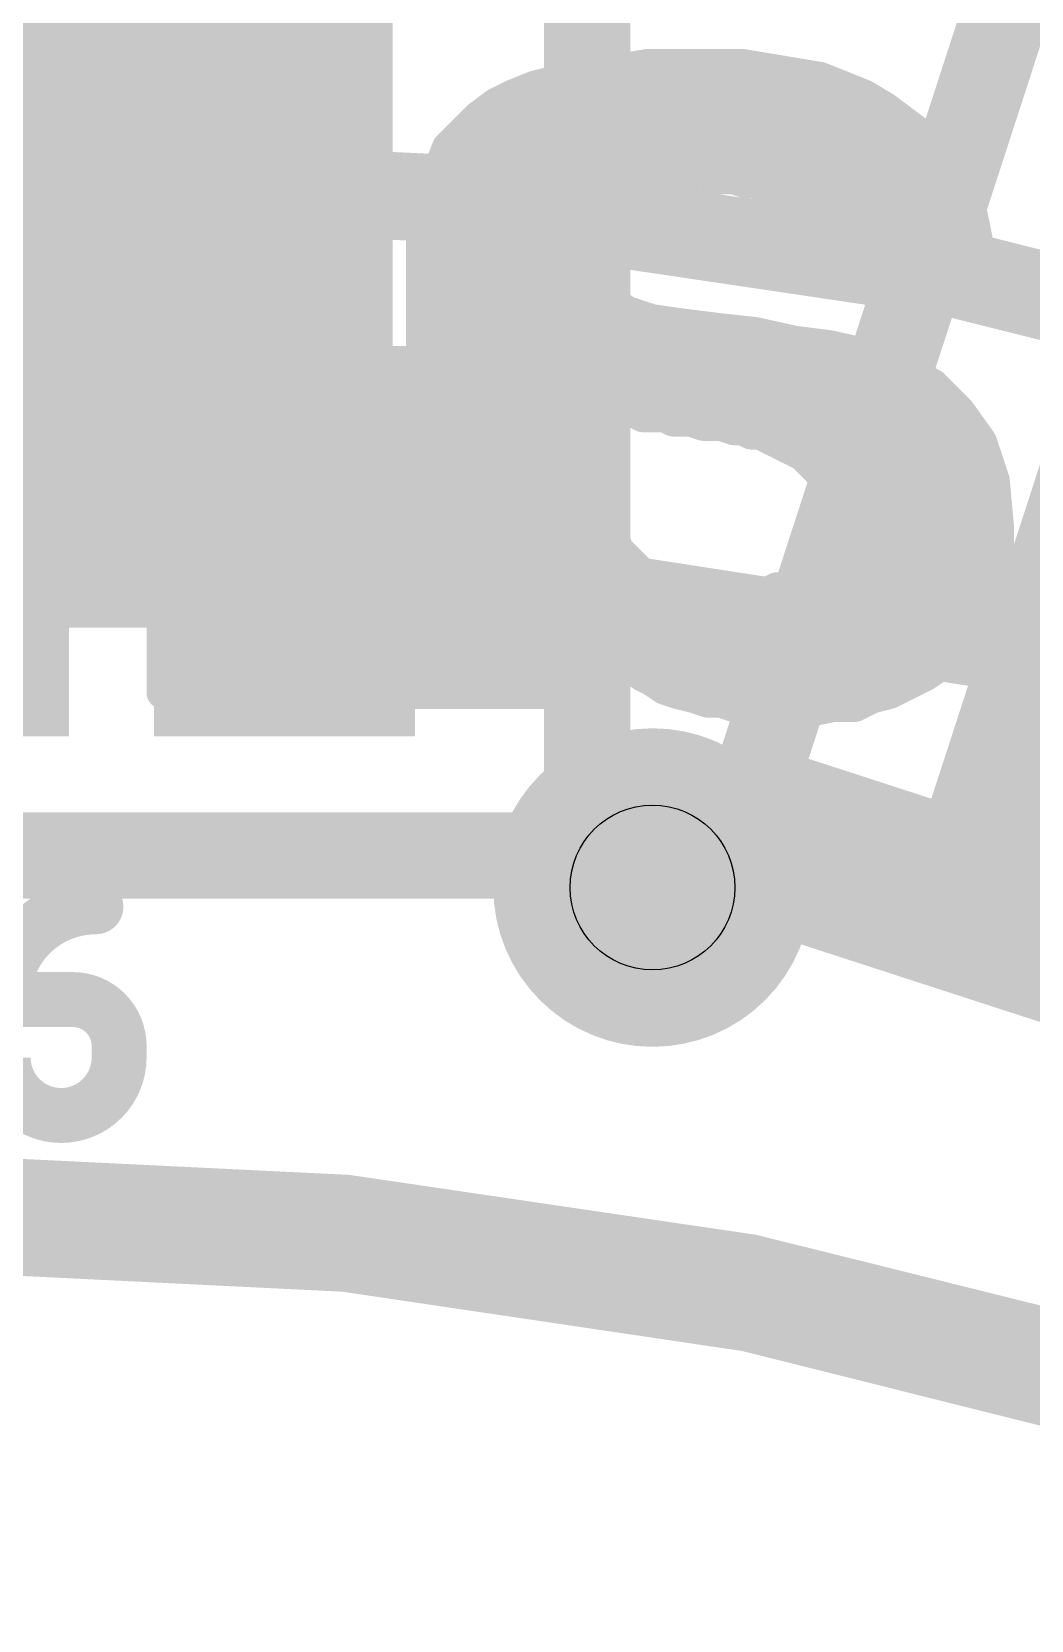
# Model space of a CAD drawing. Extents: x -30 to 92, y -59 to 43.
# Drawn here: x 14.82 to 17.132, y 30.31 to 33.983 of the extents above; entities that cross this region are included whole.
import ezdxf

# ---------------------------------------------------------------- set-up
doc = ezdxf.new("R2010")
doc.units = 0
for name, color, linetype in [('1', 12, 'CONTINUOUS'), ('16', 132, 'CONTINUOUS'), ('18', 110, 'CONTINUOUS'), ('20', 53, 'CONTINUOUS'), ('21', 41, 'CONTINUOUS'), ('22', 40, 'CONTINUOUS'), ('25', 253, 'CONTINUOUS'), ('29', 253, 'CONTINUOUS'), ('31', 253, 'CONTINUOUS'), ('39', 12, 'CONTINUOUS'), ('44', 253, 'CONTINUOUS'), ('51', 53, 'CONTINUOUS')]:
    doc.layers.add(name, color=color, linetype=linetype)

# ---------------------------------------------------------------- blocks, each defined once
blk = doc.blocks.new('RECT')
blk.add_solid([(-0.5, -0.5), (0.5, -0.5), (-0.5, 0.5), (0.5, 0.5)])
blk = doc.blocks.new('ROUNDV')
at = {"const_width": 0.5}
blk.add_lwpolyline([(0, -0.25, 1), (0, 0.25, 1), (0, -0.25)], format="xyb", dxfattribs=at)

msp = doc.modelspace()

# ---------------------------------------------------------------- linework, layer by layer
at = {"layer": '1'}
for points, const_width in [([(28.956, 21.59, 0.4142), (14.605, 35.941)], 0.2032), ([(14.605, 33.655, 2.4142), (26.67, 21.59)], 0.2032), ([(26.67, 21.59, 0.4142), (14.605, 33.655)], 0.2032), ([(15.4118, 32.8489, 1), (15.3982, 32.7611)], 0.0889)]:
    msp.add_lwpolyline(points, format="xyb", dxfattribs=dict(at, const_width=const_width))
at = {"layer": '1', "const_width": 0.1778}
msp.add_lwpolyline([(17.3153, 32.5096), (15.405, 32.805)], dxfattribs=at)
at = {"layer": '16', "const_width": 0.2032}
msp.add_lwpolyline([(28.9878, 21.6218, 0.4142), (14.6685, 35.941)], format="xyb", dxfattribs=at)
at = {"layer": '20', "const_width": 0.2032}
msp.add_lwpolyline([(23.495, 25.4, 0.6619), (5.715, 25.4)], format="xyb", dxfattribs=at)
at = {"layer": '21'}
for points, const_width in [([(14.605, 7.239, 1), (14.605, 35.941, 1), (14.605, 7.239)], 0.2032), ([(16.5497, 32.2568, 1), (16.4546, 32.2877)], 0.1), ([(16.4546, 32.2877, 1), (16.5497, 32.2568)], 0.1), ([(16.512, 32.3025, 1), (16.4923, 32.2421)], 0.0635), ([(16.5323, 32.2625, 1), (16.472, 32.2821)], 0.0635), ([(16.105, 32.028, 1), (16.105, 32.128)], 0.1), ([(16.5762, 32.1765, 1), (16.5565, 32.1161)], 0.0635), ([(16.4502, 32.1123, 1), (16.4305, 32.0519)], 0.0635), ([(16.055, 32.078, 1), (16.155, 32.078)], 0.1), ([(16.4403, 32.0821, 1), (16.4094, 31.987)], 0.1), ([(16.4101, 32.0919, 1), (16.4705, 32.0722)], 0.0635), ([(16.3773, 32.05, 1), (16.4724, 32.0191)], 0.1), ([(14.605, 11.9631, 1), (14.605, 31.2169, 1), (14.605, 11.9631)], 0.2032)]:
    msp.add_lwpolyline(points, format="xyb", dxfattribs=dict(at, const_width=const_width))
for points, const_width in [([(16.105, 32.078), (16.105, 35.105)], 0.2), ([(17.3603, 34.9134), (16.5021, 32.2723)], 0.2), ([(16.5021, 32.2723), (16.4249, 32.0345)], 0.2), ([(16.4403, 32.0821), (16.5021, 32.2723)], 0.127), ([(16.5021, 32.2723), (17.4532, 31.9633)], 0.127), ([(13.105, 32.078), (16.105, 32.078)], 0.2), ([(16.5664, 32.1463), (17.4223, 31.8681)], 0.127), ([(17.3914, 31.773), (16.4403, 32.0821)], 0.127), ([(16.4249, 32.0345), (19.2781, 31.1075)], 0.2)]:
    msp.add_lwpolyline(points, dxfattribs=dict(at, const_width=const_width))
at = {"layer": '22', "const_width": 0.0762}
for points in [[(14.894, 33.865), (14.754, 33.905)], [(16.244, 33.905), (16.184, 33.895)], [(16.464, 33.905), (16.244, 33.905)], [(16.644, 33.875), (16.464, 33.905)], [(15.184, 33.865), (15.144, 33.875)], [(15.144, 33.875), (15.144, 33.605)], [(16.084, 33.885), (16.024, 33.865)], [(16.134, 33.895), (16.084, 33.885)], [(16.184, 33.895), (16.134, 33.895)], [(16.744, 33.835), (16.644, 33.875)], [(14.604, 33.8328), (14.9423, 33.8328)], [(15.014, 33.785), (14.894, 33.865)], [(15.144, 33.8328), (15.3828, 33.8328)], [(15.234, 33.855), (15.184, 33.865)], [(15.274, 33.845), (15.234, 33.855)], [(15.324, 33.835), (15.274, 33.845)], [(15.374, 33.835), (15.324, 33.835)], [(15.414, 33.825), (15.374, 33.835)], [(15.934, 33.835), (15.894, 33.815)], [(15.9296, 33.8328), (16.7477, 33.8328)], [(15.984, 33.855), (15.934, 33.835)], [(16.024, 33.865), (15.984, 33.855)], [(16.794, 33.805), (16.744, 33.835)], [(15.514, 33.805), (15.414, 33.825)], [(15.514, 32.455), (15.514, 33.805)], [(15.894, 33.815), (15.854, 33.785)], [(16.874, 33.745), (16.794, 33.805)], [(14.604, 33.7566), (15.0424, 33.7566)], [(15.064, 33.735), (15.014, 33.785)], [(15.144, 33.7566), (15.514, 33.7566)], [(15.854, 33.785), (15.784, 33.715)], [(15.8256, 33.7566), (16.8585, 33.7566)], [(15.104, 33.675), (15.064, 33.735)], [(16.914, 33.705), (16.874, 33.745)], [(15.784, 33.715), (15.764, 33.665)], [(16.944, 33.665), (16.914, 33.705)], [(14.604, 33.6804), (15.1004, 33.6804)], [(15.134, 33.605), (15.104, 33.675)], [(15.144, 33.6804), (15.514, 33.6804)], [(15.764, 33.665), (15.744, 33.625)], [(15.7702, 33.6804), (16.9324, 33.6804)], [(16.344, 33.645), (16.364, 33.655)], [(16.364, 33.655), (16.394, 33.645)], [(16.974, 33.615), (16.944, 33.665)], [(15.744, 33.625), (15.724, 33.505)], [(16.174, 33.605), (16.234, 33.635)], [(16.234, 33.635), (16.254, 33.635)], [(16.254, 33.635), (16.274, 33.645)], [(16.274, 33.645), (16.344, 33.645)], [(16.394, 33.645), (16.444, 33.645)], [(16.444, 33.645), (16.474, 33.635)], [(16.474, 33.635), (16.494, 33.635)], [(16.494, 33.635), (16.534, 33.615)], [(16.534, 33.615), (16.594, 33.555)], [(16.994, 33.555), (16.974, 33.615)], [(14.604, 33.6042), (15.514, 33.6042)], [(15.144, 33.605), (15.134, 33.605)], [(15.7405, 33.6042), (16.1732, 33.6042)], [(16.124, 33.535), (16.144, 33.575)], [(16.144, 33.575), (16.174, 33.605)], [(16.5448, 33.6042), (16.9776, 33.6042)], [(14.744, 33.545), (14.844, 33.535)], [(16.594, 33.555), (16.614, 33.515)], [(17.004, 33.505), (16.994, 33.555)], [(14.844, 33.535), (14.924, 33.515)], [(14.872, 33.528), (15.514, 33.528)], [(14.924, 33.515), (14.984, 33.475)], [(15.724, 33.505), (15.724, 32.605)], [(15.7278, 33.528), (16.124, 33.528)], [(16.114, 33.485), (16.124, 33.515)], [(16.124, 33.515), (16.124, 33.535)], [(16.6075, 33.528), (16.9994, 33.528)], [(16.614, 33.515), (16.614, 33.485)], [(17.014, 33.435), (17.004, 33.505)], [(14.984, 33.475), (15.044, 33.415)], [(16.114, 33.455), (16.114, 33.485)], [(16.614, 33.485), (16.624, 33.465)], [(16.624, 33.465), (16.624, 33.435)], [(15.0072, 33.4518), (15.514, 33.4518)], [(15.724, 33.4518), (16.1146, 33.4518)], [(16.124, 33.405), (16.114, 33.455)], [(16.624, 33.4518), (17.0116, 33.4518)], [(16.624, 33.435), (17.014, 33.435)], [(15.044, 33.415), (15.104, 33.275)], [(16.154, 33.365), (16.124, 33.405)], [(15.0609, 33.3756), (15.514, 33.3756)], [(15.724, 33.3756), (16.1461, 33.3756)], [(16.194, 33.335), (16.154, 33.365)], [(16.254, 33.315), (16.194, 33.335)], [(16.324, 33.305), (16.254, 33.315)], [(15.0935, 33.2994), (15.514, 33.2994)], [(15.724, 33.2994), (16.3229, 33.2994)], [(16.324, 33.305), (16.284, 33.095)], [(16.284, 33.095), (16.324, 33.305)], [(16.3229, 33.2994), (16.3688, 33.2994)], [(16.404, 33.295), (16.324, 33.305)], [(16.494, 33.285), (16.404, 33.295)], [(16.584, 33.265), (16.494, 33.285)], [(15.104, 33.275), (15.124, 33.185)], [(16.504, 33.055), (16.584, 33.265)], [(16.584, 33.265), (16.504, 33.055)], [(16.664, 33.255), (16.584, 33.265)], [(16.754, 33.235), (16.664, 33.255)], [(15.1155, 33.2232), (15.514, 33.2232)], [(15.724, 33.2232), (16.3084, 33.2232)], [(16.3084, 33.2232), (16.5681, 33.2232)], [(16.5681, 33.2232), (16.7855, 33.2232)], [(16.834, 33.205), (16.754, 33.235)], [(16.904, 33.165), (16.834, 33.205)], [(15.124, 33.185), (15.124, 32.455)], [(15.124, 33.147), (15.514, 33.147)], [(15.724, 33.147), (16.114, 33.147)], [(16.114, 32.965), (16.114, 33.155)], [(16.114, 33.155), (16.134, 33.145)], [(16.13, 33.147), (16.2939, 33.147)], [(16.134, 33.145), (16.144, 33.135)], [(16.144, 33.135), (16.164, 33.125)], [(16.2939, 33.147), (16.539, 33.147)], [(16.539, 33.147), (16.922, 33.147)], [(16.964, 33.105), (16.904, 33.165)], [(16.164, 33.125), (16.174, 33.115)], [(16.174, 33.115), (16.194, 33.115)], [(16.194, 33.115), (16.234, 33.095)], [(16.234, 33.095), (16.284, 33.095)], [(16.284, 33.095), (16.304, 33.085)], [(17.014, 33.035), (16.964, 33.105)], [(15.124, 33.0708), (15.514, 33.0708)], [(15.724, 33.0708), (16.114, 33.0708)], [(16.304, 33.085), (16.344, 33.085)], [(16.344, 33.085), (16.374, 33.075)], [(16.374, 33.075), (16.414, 33.075)], [(16.414, 33.075), (16.444, 33.065)], [(16.4266, 33.0708), (16.51, 33.0708)], [(16.444, 33.065), (16.464, 33.065)], [(16.464, 33.065), (16.484, 33.055)], [(16.51, 33.0708), (16.9884, 33.0708)], [(16.484, 33.055), (16.504, 33.055)], [(16.504, 33.055), (16.604, 33.005)], [(17.044, 32.945), (17.014, 33.035)], [(15.124, 32.9946), (15.514, 32.9946)], [(15.724, 32.9946), (16.114, 32.9946)], [(16.604, 33.005), (16.644, 32.965)], [(16.6144, 32.9946), (17.0275, 32.9946)], [(16.124, 32.945), (16.114, 32.965)], [(16.644, 32.965), (16.664, 32.925)], [(15.124, 32.9184), (15.514, 32.9184)], [(15.724, 32.9184), (16.124, 32.9184)], [(16.124, 32.915), (16.124, 32.945)], [(16.134, 32.895), (16.124, 32.915)], [(16.664, 32.925), (16.664, 32.885)], [(16.664, 32.9184), (17.0464, 32.9184)], [(17.054, 32.835), (17.044, 32.945)], [(16.134, 32.865), (16.134, 32.895)], [(16.664, 32.885), (16.674, 32.855)], [(15.124, 32.8422), (15.514, 32.8422)], [(15.724, 32.8422), (16.1416, 32.8422)], [(16.144, 32.835), (16.134, 32.865)], [(16.674, 32.855), (16.664, 32.835)], [(16.6676, 32.8422), (17.0533, 32.8422)], [(16.164, 32.815), (16.144, 32.835)], [(16.174, 32.785), (16.164, 32.815)], [(16.664, 32.815), (16.654, 32.785)], [(16.664, 32.835), (16.664, 32.815)], [(17.054, 32.785), (17.054, 32.835)], [(15.124, 32.766), (15.514, 32.766)], [(15.724, 32.766), (16.193, 32.766)], [(16.224, 32.735), (16.174, 32.785)], [(16.654, 32.775), (16.644, 32.755)], [(16.6495, 32.766), (17.0502, 32.766)], [(16.654, 32.785), (16.654, 32.775)], [(17.044, 32.735), (17.054, 32.785)], [(16.254, 32.715), (16.224, 32.735)], [(16.644, 32.755), (16.614, 32.725)], [(17.024, 32.655), (17.044, 32.735)], [(16.374, 32.685), (16.254, 32.715)], [(16.544, 32.695), (16.524, 32.685)], [(16.564, 32.695), (16.544, 32.695)], [(16.584, 32.705), (16.564, 32.695)], [(16.594, 32.715), (16.584, 32.705)], [(16.614, 32.725), (16.594, 32.715)], [(15.124, 32.6898), (15.514, 32.6898)], [(15.724, 32.6898), (16.3548, 32.6898)], [(16.524, 32.685), (16.374, 32.685)], [(16.5336, 32.6898), (17.0327, 32.6898)], [(17.004, 32.615), (17.024, 32.655)], [(15.124, 32.6136), (15.514, 32.6136)], [(15.724, 32.605), (15.714, 32.585)], [(15.714, 32.585), (15.714, 32.545)], [(15.724, 32.6136), (17.003, 32.6136)], [(16.104, 32.575), (16.104, 32.595)], [(16.104, 32.595), (16.124, 32.575)], [(16.974, 32.575), (17.004, 32.615)], [(15.714, 32.545), (15.704, 32.525)], [(16.094, 32.565), (16.104, 32.575)], [(16.094, 32.505), (16.094, 32.565)], [(16.124, 32.575), (16.144, 32.545)], [(16.144, 32.545), (16.174, 32.525)], [(16.914, 32.515), (16.974, 32.575)], [(15.124, 32.5374), (15.514, 32.5374)], [(15.704, 32.515), (15.694, 32.495)], [(15.704, 32.525), (15.704, 32.515)], [(15.7102, 32.5374), (16.094, 32.5374)], [(16.1554, 32.5374), (16.9364, 32.5374)], [(16.174, 32.525), (16.204, 32.515)], [(16.204, 32.515), (16.234, 32.495)], [(16.884, 32.495), (16.914, 32.515)], [(15.694, 32.485), (15.684, 32.465)], [(15.694, 32.495), (15.694, 32.485)], [(16.074, 32.475), (16.084, 32.485)], [(16.074, 32.455), (16.074, 32.475)], [(16.084, 32.495), (16.094, 32.505)], [(16.084, 32.485), (16.084, 32.495)], [(16.234, 32.495), (16.254, 32.485)], [(16.254, 32.485), (16.284, 32.465)], [(16.804, 32.455), (16.884, 32.495)], [(15.124, 32.4612), (15.514, 32.4612)], [(15.124, 32.455), (15.514, 32.455)], [(15.684, 32.465), (15.684, 32.455)], [(15.684, 32.4612), (16.074, 32.4612)], [(15.684, 32.455), (16.074, 32.455)], [(16.284, 32.465), (16.314, 32.455)], [(16.2954, 32.4612), (16.8164, 32.4612)], [(16.314, 32.455), (16.354, 32.445)], [(16.354, 32.445), (16.384, 32.435)], [(16.384, 32.435), (16.414, 32.435)], [(16.414, 32.435), (16.444, 32.425)], [(16.724, 32.425), (16.764, 32.445)], [(16.764, 32.445), (16.804, 32.455)], [(16.444, 32.425), (16.514, 32.425)], [(16.514, 32.425), (16.544, 32.415)], [(16.544, 32.415), (16.624, 32.415)], [(16.624, 32.415), (16.674, 32.425)], [(16.674, 32.425), (16.724, 32.425)]]:
    msp.add_lwpolyline(points, dxfattribs=at)
at = {"layer": '22', "const_width": 0.0381}
for points in [[(16.244, 33.9241, 1), (16.244, 33.886)], [(16.2471, 33.8862, 1), (16.2409, 33.9238)], [(16.4671, 33.9238, 1), (16.4609, 33.8862)], [(16.464, 33.886, 1), (16.464, 33.9241)], [(15.1486, 33.8935, 1), (15.1394, 33.8565)], [(15.1631, 33.875, 1), (15.125, 33.875)], [(16.0803, 33.9037, 1), (16.0877, 33.8663)], [(16.09, 33.8669, 1), (16.078, 33.9031)], [(16.134, 33.9141, 1), (16.134, 33.876)], [(16.1377, 33.8763, 1), (16.1303, 33.9137)], [(16.1809, 33.9138, 1), (16.1871, 33.8762)], [(16.184, 33.876, 1), (16.184, 33.9141)], [(16.6511, 33.8927, 1), (16.6369, 33.8573)], [(16.6409, 33.8562, 1), (16.6471, 33.8938)], [(14.9046, 33.8809, 1), (14.8834, 33.8491)], [(14.8888, 33.8467, 1), (14.8992, 33.8833)], [(14.9423, 33.8137, 1), (14.9423, 33.8518)], [(15.144, 33.8518, 1), (15.144, 33.8137)], [(15.1877, 33.8837, 1), (15.1803, 33.8463)], [(15.1794, 33.8465, 1), (15.1886, 33.8835)], [(15.2386, 33.8735, 1), (15.2294, 33.8365)], [(15.2303, 33.8363, 1), (15.2377, 33.8737)], [(15.2777, 33.8637, 1), (15.2703, 33.8263)], [(15.2694, 33.8265, 1), (15.2786, 33.8635)], [(15.324, 33.8541, 1), (15.324, 33.816)], [(15.3203, 33.8163, 1), (15.3277, 33.8537)], [(15.3786, 33.8535, 1), (15.3694, 33.8165)], [(15.374, 33.816, 1), (15.374, 33.8541)], [(15.3828, 33.8137, 1), (15.3828, 33.8518)], [(15.9296, 33.8518, 1), (15.9296, 33.8137)], [(15.9269, 33.8527, 1), (15.9411, 33.8173)], [(15.9425, 33.818, 1), (15.9255, 33.852)], [(15.9794, 33.8735, 1), (15.9886, 33.8365)], [(15.9911, 33.8373, 1), (15.9769, 33.8727)], [(16.018, 33.8831, 1), (16.03, 33.8469)], [(16.0286, 33.8465, 1), (16.0194, 33.8835)], [(16.7538, 33.8513, 1), (16.7342, 33.8187)], [(16.7369, 33.8173, 1), (16.7511, 33.8527)], [(16.7477, 33.8137, 1), (16.7477, 33.8518)], [(15.4177, 33.8437, 1), (15.4103, 33.8063)], [(15.4094, 33.8065, 1), (15.4186, 33.8435)], [(15.5331, 33.805, 1), (15.495, 33.805)], [(15.5103, 33.7863, 1), (15.5177, 33.8237)], [(15.8855, 33.832, 1), (15.9025, 33.798)], [(15.9054, 33.7998, 1), (15.8826, 33.8302)], [(16.8054, 33.8202, 1), (16.7826, 33.7898)], [(16.7842, 33.7887, 1), (16.8038, 33.8213)], [(15.0275, 33.7985, 1), (15.0005, 33.7715)], [(15.0034, 33.7691, 1), (15.0246, 33.8009)], [(15.0424, 33.7375, 1), (15.0424, 33.7756)], [(15.144, 33.7756, 1), (15.144, 33.7375)], [(15.514, 33.7375, 1), (15.514, 33.7756)], [(15.8256, 33.7756, 1), (15.8256, 33.7375)], [(15.8426, 33.8002, 1), (15.8654, 33.7698)], [(15.8675, 33.7715, 1), (15.8405, 33.7985)], [(16.8585, 33.7375, 1), (16.8585, 33.7756)], [(15.0799, 33.7456, 1), (15.0481, 33.7244)], [(15.0505, 33.7215, 1), (15.0775, 33.7485)], [(16.8875, 33.7585, 1), (16.8605, 33.7315)], [(16.8626, 33.7298, 1), (16.8854, 33.7602)], [(15.7705, 33.7285, 1), (15.7975, 33.7015)], [(15.8017, 33.7079, 1), (15.7663, 33.7221)], [(16.9292, 33.7164, 1), (16.8988, 33.6936)], [(16.9005, 33.6915, 1), (16.9275, 33.7185)], [(15.1215, 33.6825, 1), (15.0865, 33.6675)], [(15.0881, 33.6644, 1), (15.1199, 33.6856)], [(15.1004, 33.6613, 1), (15.1004, 33.6994)], [(15.144, 33.6994, 1), (15.144, 33.6613)], [(15.514, 33.6613, 1), (15.514, 33.6994)], [(15.7463, 33.6721, 1), (15.7817, 33.6579)], [(15.781, 33.6565, 1), (15.747, 33.6735)], [(15.7702, 33.6994, 1), (15.7702, 33.6613)], [(16.37, 33.6731, 1), (16.358, 33.6369)], [(16.3725, 33.638, 1), (16.3555, 33.672)], [(16.9603, 33.6748, 1), (16.9277, 33.6552)], [(16.9288, 33.6536, 1), (16.9592, 33.6764)], [(16.9324, 33.6613, 1), (16.9324, 33.6994)], [(15.727, 33.6335, 1), (15.761, 33.6165)], [(15.7628, 33.6219, 1), (15.7252, 33.6281)], [(16.234, 33.6541, 1), (16.234, 33.616)], [(16.2425, 33.618, 1), (16.2255, 33.652)], [(16.2455, 33.652, 1), (16.2625, 33.618)], [(16.254, 33.616, 1), (16.254, 33.6541)], [(16.274, 33.6641, 1), (16.274, 33.626)], [(16.2825, 33.628, 1), (16.2655, 33.662)], [(16.3355, 33.662, 1), (16.3525, 33.628)], [(16.344, 33.626, 1), (16.344, 33.6641)], [(16.394, 33.6641, 1), (16.394, 33.626)], [(16.388, 33.6269, 1), (16.4, 33.6631)], [(16.45, 33.6631, 1), (16.438, 33.6269)], [(16.444, 33.626, 1), (16.444, 33.6641)], [(16.474, 33.6541, 1), (16.474, 33.616)], [(16.468, 33.6169, 1), (16.48, 33.6531)], [(16.5025, 33.652, 1), (16.4855, 33.618)], [(16.494, 33.616, 1), (16.494, 33.6541)], [(16.5475, 33.6285, 1), (16.5205, 33.6015)], [(16.5255, 33.598, 1), (16.5425, 33.632)], [(16.9921, 33.621, 1), (16.9559, 33.609)], [(15.134, 33.6241, 1), (15.134, 33.586)], [(15.1165, 33.5975, 1), (15.1515, 33.6125)], [(15.125, 33.605, 1), (15.1631, 33.605)], [(15.144, 33.586, 1), (15.144, 33.6241)], [(15.514, 33.5851, 1), (15.514, 33.6232)], [(15.7405, 33.6232, 1), (15.7405, 33.5851)], [(16.161, 33.5665, 1), (16.127, 33.5835)], [(16.1655, 33.622, 1), (16.1825, 33.588)], [(16.1875, 33.5915, 1), (16.1605, 33.6185)], [(16.1732, 33.5851, 1), (16.1732, 33.6232)], [(16.5448, 33.6232, 1), (16.5448, 33.5851)], [(16.9577, 33.6052, 1), (16.9903, 33.6248)], [(16.9776, 33.5851, 1), (16.9776, 33.6232)], [(16.1305, 33.5885, 1), (16.1575, 33.5615)], [(16.611, 33.5635, 1), (16.577, 33.5465)], [(16.5805, 33.5415, 1), (16.6075, 33.5685)], [(17.0127, 33.5587, 1), (16.9753, 33.5513)], [(16.9759, 33.549, 1), (17.0121, 33.561)], [(14.8486, 33.5535, 1), (14.8394, 33.5165)], [(14.8421, 33.516, 1), (14.8459, 33.554)], [(14.872, 33.547, 1), (14.872, 33.5089)], [(14.9346, 33.5309, 1), (14.9134, 33.4991)], [(14.9194, 33.4965, 1), (14.9286, 33.5335)], [(15.514, 33.5089, 1), (15.514, 33.547)], [(15.7431, 33.505, 1), (15.705, 33.505)], [(15.7278, 33.547, 1), (15.7278, 33.5089)], [(16.107, 33.5435, 1), (16.141, 33.5265)], [(16.1431, 33.535, 1), (16.105, 33.535)], [(16.1421, 33.509, 1), (16.1059, 33.521)], [(16.124, 33.5089, 1), (16.124, 33.547)], [(16.6075, 33.547, 1), (16.6075, 33.5089)], [(16.6331, 33.515, 1), (16.595, 33.515)], [(16.597, 33.5065, 1), (16.631, 33.5235)], [(17.0229, 33.5077, 1), (16.9851, 33.5023)], [(16.9994, 33.5089, 1), (16.9994, 33.547)], [(14.9975, 33.4885, 1), (14.9705, 33.4615)], [(14.9734, 33.4591, 1), (14.9946, 33.4909)], [(15.7052, 33.5081, 1), (15.7428, 33.5019)], [(16.1331, 33.485, 1), (16.095, 33.485)], [(16.0959, 33.491, 1), (16.1321, 33.479)], [(16.105, 33.515, 1), (16.1431, 33.515)], [(16.631, 33.4935, 1), (16.597, 33.4765)], [(16.595, 33.485, 1), (16.6331, 33.485)], [(16.6431, 33.465, 1), (16.605, 33.465)], [(16.9853, 33.5013, 1), (17.0227, 33.5087)], [(15.0072, 33.4708, 1), (15.0072, 33.4327)], [(15.514, 33.4327, 1), (15.514, 33.4708)], [(15.724, 33.4708, 1), (15.724, 33.4327)], [(16.1327, 33.4587, 1), (16.0953, 33.4513)], [(16.095, 33.455, 1), (16.1331, 33.455)], [(16.1146, 33.4327, 1), (16.1146, 33.4708)], [(16.624, 33.4708, 1), (16.624, 33.4327)], [(16.624, 33.4541, 1), (16.624, 33.416)], [(16.607, 33.4565, 1), (16.641, 33.4735)], [(17.0116, 33.4327, 1), (17.0116, 33.4708)], [(17.014, 33.416, 1), (17.014, 33.4541)], [(15.0615, 33.4225, 1), (15.0265, 33.4075)], [(15.0305, 33.4015, 1), (15.0575, 33.4285)], [(16.1392, 33.4164, 1), (16.1088, 33.3936)], [(16.1053, 33.4013, 1), (16.1427, 33.4087)], [(16.605, 33.435, 1), (16.6431, 33.435)], [(16.9951, 33.4323, 1), (17.0329, 33.4377)], [(15.0609, 33.3946, 1), (15.0609, 33.3565)], [(15.514, 33.3565, 1), (15.514, 33.3946)], [(15.724, 33.3946, 1), (15.724, 33.3565)], [(16.1654, 33.3802, 1), (16.1426, 33.3498)], [(16.1388, 33.3536, 1), (16.1692, 33.3764)], [(16.1461, 33.3565, 1), (16.1461, 33.3946)], [(16.2, 33.3531, 1), (16.188, 33.3169)], [(16.1826, 33.3198, 1), (16.2054, 33.3502)], [(16.2567, 33.3339, 1), (16.2513, 33.2961)], [(15.0935, 33.3184, 1), (15.0935, 33.2803)], [(15.514, 33.2803, 1), (15.514, 33.3184)], [(15.724, 33.3184, 1), (15.724, 33.2803)], [(16.248, 33.2969, 1), (16.26, 33.3331)], [(16.3229, 33.3184, 1), (16.3229, 33.2803)], [(16.3264, 33.3239, 1), (16.3216, 33.2861)], [(16.3427, 33.3014, 1), (16.3053, 33.3086)], [(16.3427, 33.3014, 1), (16.3053, 33.3086)], [(16.3213, 33.2861, 1), (16.3267, 33.3239)], [(16.3229, 33.2803, 1), (16.3229, 33.3184)], [(16.3688, 33.2803, 1), (16.3688, 33.3184)], [(16.4061, 33.3139, 1), (16.4019, 33.2761)], [(16.4016, 33.2761, 1), (16.4064, 33.3139)], [(16.4981, 33.3036, 1), (16.4899, 33.2664)], [(16.4919, 33.2661, 1), (16.4961, 33.3039)], [(15.1226, 33.2791, 1), (15.0854, 33.2709)], [(15.0865, 33.2675, 1), (15.1215, 33.2825)], [(16.5864, 33.2839, 1), (16.5816, 33.2461)], [(16.6018, 33.2582, 1), (16.5662, 33.2718)], [(16.6018, 33.2582, 1), (16.5662, 33.2718)], [(16.5799, 33.2464, 1), (16.5881, 33.2836)], [(16.6681, 33.2736, 1), (16.6599, 33.2364)], [(16.6616, 33.2361, 1), (16.6664, 33.2739)], [(15.1155, 33.2422, 1), (15.1155, 33.2041)], [(15.514, 33.2041, 1), (15.514, 33.2422)], [(15.724, 33.2422, 1), (15.724, 33.2041)], [(16.3084, 33.2422, 1), (16.3084, 33.2041)], [(16.3084, 33.2041, 1), (16.3084, 33.2422)], [(16.5681, 33.2422, 1), (16.5681, 33.2041)], [(16.5681, 33.2041, 1), (16.5681, 33.2422)], [(16.7607, 33.2528, 1), (16.7473, 33.2172)], [(16.7499, 33.2164, 1), (16.7581, 33.2536)], [(16.7855, 33.2041, 1), (16.7855, 33.2422)], [(16.8435, 33.2215, 1), (16.8245, 33.1885)], [(15.1431, 33.185, 1), (15.105, 33.185)], [(15.1054, 33.1809, 1), (15.1426, 33.1891)], [(16.8273, 33.1872, 1), (16.8407, 33.2228)], [(15.124, 33.166, 1), (15.124, 33.1279)], [(15.514, 33.1279, 1), (15.514, 33.166)], [(15.724, 33.166, 1), (15.724, 33.1279)], [(16.1331, 33.155, 1), (16.095, 33.155)], [(16.1225, 33.172, 1), (16.1055, 33.138)], [(16.13, 33.166, 1), (16.13, 33.1279)], [(16.114, 33.1279, 1), (16.114, 33.166)], [(16.1475, 33.1585, 1), (16.1205, 33.1315)], [(16.1525, 33.152, 1), (16.1355, 33.118)], [(16.1255, 33.128, 1), (16.1425, 33.162)], [(16.2939, 33.166, 1), (16.2939, 33.1279)], [(16.2939, 33.1279, 1), (16.2939, 33.166)], [(16.539, 33.166, 1), (16.539, 33.1279)], [(16.539, 33.1279, 1), (16.539, 33.166)], [(16.9175, 33.1785, 1), (16.8905, 33.1515)], [(16.8945, 33.1485, 1), (16.9135, 33.1815)], [(16.922, 33.1279, 1), (16.922, 33.166)], [(16.1305, 33.1215, 1), (16.1575, 33.1485)], [(16.1775, 33.1385, 1), (16.1505, 33.1115)], [(16.174, 33.1341, 1), (16.174, 33.096)], [(16.1555, 33.108, 1), (16.1725, 33.142)], [(16.1605, 33.1015, 1), (16.1875, 33.1285)], [(16.2025, 33.132, 1), (16.1855, 33.098)], [(16.194, 33.096, 1), (16.194, 33.1341)], [(16.234, 33.114, 1), (16.234, 33.0759)], [(16.2925, 33.112, 1), (16.2755, 33.078)], [(16.284, 33.0759, 1), (16.284, 33.114)], [(16.9795, 33.1161, 1), (16.9485, 33.0939)], [(16.9505, 33.0915, 1), (16.9775, 33.1185)], [(15.124, 33.0898, 1), (15.124, 33.0517)], [(15.514, 33.0517, 1), (15.514, 33.0898)], [(15.724, 33.0898, 1), (15.724, 33.0517)], [(16.114, 33.0517, 1), (16.114, 33.0898)], [(16.2255, 33.078, 1), (16.2425, 33.112)], [(16.2653, 33.0986, 1), (16.3027, 33.0914)], [(16.2653, 33.0986, 1), (16.3027, 33.0914)], [(16.304, 33.1041, 1), (16.304, 33.066)], [(16.2955, 33.068, 1), (16.3125, 33.102)], [(16.35, 33.1031, 1), (16.338, 33.0669)], [(16.344, 33.066, 1), (16.344, 33.1041)], [(16.374, 33.0941, 1), (16.374, 33.056)], [(16.368, 33.0569, 1), (16.38, 33.0931)], [(16.42, 33.0931, 1), (16.408, 33.0569)], [(16.4266, 33.0898, 1), (16.4266, 33.0517)], [(16.414, 33.056, 1), (16.414, 33.0941)], [(16.444, 33.0841, 1), (16.444, 33.046)], [(16.438, 33.0469, 1), (16.45, 33.0831)], [(16.4725, 33.082, 1), (16.4555, 33.048)], [(16.464, 33.046, 1), (16.464, 33.0841)], [(16.51, 33.0898, 1), (16.51, 33.0517)], [(16.51, 33.0517, 1), (16.51, 33.0898)], [(16.9884, 33.0517, 1), (16.9884, 33.0898)], [(16.484, 33.074, 1), (16.484, 33.0359)], [(16.4755, 33.038, 1), (16.4925, 33.072)], [(16.5125, 33.072, 1), (16.4955, 33.038)], [(16.4862, 33.0618, 1), (16.5218, 33.0482)], [(16.4862, 33.0618, 1), (16.5218, 33.0482)], [(16.504, 33.0359, 1), (16.504, 33.074)], [(17.0321, 33.041, 1), (16.9959, 33.029)], [(16.9985, 33.0239, 1), (17.0295, 33.0461)], [(15.124, 33.0136, 1), (15.124, 32.9755)], [(15.514, 32.9755, 1), (15.514, 33.0136)], [(15.724, 33.0136, 1), (15.724, 32.9755)], [(16.114, 32.9755, 1), (16.114, 33.0136)], [(16.6175, 33.0185, 1), (16.5905, 32.9915)], [(16.6144, 33.0136, 1), (16.6144, 32.9755)], [(16.5955, 32.988, 1), (16.6125, 33.022)], [(17.0275, 32.9755, 1), (17.0275, 33.0136)], [(16.131, 32.9735, 1), (16.097, 32.9565)], [(16.661, 32.9735, 1), (16.627, 32.9565)], [(16.6305, 32.9515, 1), (16.6575, 32.9785)], [(15.124, 32.9374, 1), (15.124, 32.8993)], [(15.514, 32.8993, 1), (15.514, 32.9374)], [(15.724, 32.9374, 1), (15.724, 32.8993)], [(16.095, 32.965, 1), (16.1331, 32.965)], [(16.141, 32.9235, 1), (16.107, 32.9065)], [(16.1431, 32.945, 1), (16.105, 32.945)], [(16.107, 32.9365, 1), (16.141, 32.9535)], [(16.124, 32.8993, 1), (16.124, 32.9374)], [(16.6831, 32.925, 1), (16.645, 32.925)], [(16.664, 32.9374, 1), (16.664, 32.8993)], [(16.647, 32.9165, 1), (16.681, 32.9335)], [(17.063, 32.9467, 1), (17.025, 32.9433)], [(17.0259, 32.939, 1), (17.0621, 32.951)], [(17.0464, 32.8993, 1), (17.0464, 32.9374)], [(16.105, 32.915, 1), (16.1431, 32.915)], [(16.1531, 32.895, 1), (16.115, 32.895)], [(16.117, 32.8865, 1), (16.151, 32.9035)], [(16.6821, 32.891, 1), (16.6459, 32.879)], [(15.124, 32.8612, 1), (15.124, 32.8231)], [(15.514, 32.8231, 1), (15.514, 32.8612)], [(15.724, 32.8612, 1), (15.724, 32.8231)], [(16.1521, 32.871, 1), (16.1159, 32.859)], [(16.115, 32.865, 1), (16.1531, 32.865)], [(16.1416, 32.8231, 1), (16.1416, 32.8612)], [(16.645, 32.885, 1), (16.6831, 32.885)], [(16.6676, 32.8612, 1), (16.6676, 32.8231)], [(16.6559, 32.849, 1), (16.6921, 32.861)], [(16.691, 32.8465, 1), (16.657, 32.8635)], [(17.0533, 32.8231, 1), (17.0533, 32.8612)], [(16.1575, 32.8485, 1), (16.1305, 32.8215)], [(16.1259, 32.829, 1), (16.1621, 32.841)], [(16.1821, 32.821, 1), (16.1459, 32.809)], [(16.1505, 32.8015, 1), (16.1775, 32.8285)], [(16.6831, 32.835, 1), (16.645, 32.835)], [(16.647, 32.8435, 1), (16.681, 32.8265)], [(16.6821, 32.809, 1), (16.6459, 32.821)], [(17.0731, 32.835, 1), (17.035, 32.835)], [(17.035, 32.8333, 1), (17.073, 32.8367)], [(15.124, 32.785, 1), (15.124, 32.7469)], [(15.514, 32.7469, 1), (15.514, 32.785)], [(15.724, 32.785, 1), (15.724, 32.7469)], [(16.1875, 32.7985, 1), (16.1605, 32.7715)], [(16.1559, 32.779, 1), (16.1921, 32.791)], [(16.193, 32.7469, 1), (16.193, 32.785)], [(16.6495, 32.785, 1), (16.6495, 32.7469)], [(16.673, 32.785, 1), (16.6349, 32.785)], [(16.6359, 32.791, 1), (16.6721, 32.779)], [(16.671, 32.7665, 1), (16.637, 32.7835)], [(16.645, 32.815, 1), (16.6831, 32.815)], [(17.035, 32.785, 1), (17.0731, 32.785)], [(17.0727, 32.7813, 1), (17.0353, 32.7887)], [(17.0502, 32.7469, 1), (17.0502, 32.785)], [(16.2346, 32.7509, 1), (16.2134, 32.7191)], [(16.2105, 32.7215, 1), (16.2375, 32.7485)], [(16.627, 32.7635, 1), (16.661, 32.7465)], [(16.6575, 32.7415, 1), (16.6305, 32.7685)], [(16.6349, 32.775, 1), (16.673, 32.775)], [(17.0625, 32.7304, 1), (17.0255, 32.7396)], [(16.2586, 32.7335, 1), (16.2494, 32.6965)], [(16.2434, 32.6991, 1), (16.2646, 32.7309)], [(16.544, 32.7141, 1), (16.544, 32.676)], [(16.5525, 32.678, 1), (16.5355, 32.712)], [(16.5555, 32.712, 1), (16.5725, 32.678)], [(16.564, 32.676, 1), (16.564, 32.7141)], [(16.5705, 32.7185, 1), (16.5975, 32.6915)], [(16.5855, 32.732, 1), (16.6025, 32.698)], [(16.5925, 32.688, 1), (16.5755, 32.722)], [(16.6075, 32.7015, 1), (16.5805, 32.7285)], [(16.6005, 32.7385, 1), (16.6275, 32.7115)], [(16.6225, 32.708, 1), (16.6055, 32.742)], [(17.0253, 32.7387, 1), (17.0627, 32.7313)], [(15.124, 32.7088, 1), (15.124, 32.6707)], [(15.514, 32.6707, 1), (15.514, 32.7088)], [(15.724, 32.7088, 1), (15.724, 32.6707)], [(16.3548, 32.6707, 1), (16.3548, 32.7088)], [(16.374, 32.7041, 1), (16.374, 32.666)], [(16.3694, 32.6665, 1), (16.3786, 32.7035)], [(16.5155, 32.702, 1), (16.5325, 32.668)], [(16.5336, 32.7088, 1), (16.5336, 32.6707)], [(16.524, 32.666, 1), (16.524, 32.7041)], [(17.041, 32.6465, 1), (17.007, 32.6635)], [(17.0327, 32.6707, 1), (17.0327, 32.7088)], [(17.0055, 32.6596, 1), (17.0425, 32.6504)], [(15.124, 32.6326, 1), (15.124, 32.5945)], [(15.514, 32.5945, 1), (15.514, 32.6326)], [(15.7331, 32.585, 1), (15.695, 32.585)], [(15.724, 32.6326, 1), (15.724, 32.5945)], [(15.705, 32.605, 1), (15.7431, 32.605)], [(15.741, 32.5965, 1), (15.707, 32.6135)], [(16.123, 32.595, 1), (16.0849, 32.595)], [(16.1175, 32.6085, 1), (16.0905, 32.5815)], [(16.987, 32.6235, 1), (17.021, 32.6065)], [(17.0192, 32.6036, 1), (16.9888, 32.6264)], [(17.003, 32.5945, 1), (17.003, 32.6326)], [(15.697, 32.5935, 1), (15.731, 32.5765)], [(15.731, 32.5365, 1), (15.697, 32.5535)], [(16.1131, 32.565, 1), (16.075, 32.565)], [(16.0805, 32.5785, 1), (16.1075, 32.5515)], [(16.0849, 32.575, 1), (16.123, 32.575)], [(16.1175, 32.5615, 1), (16.0905, 32.5885)], [(16.1399, 32.5856, 1), (16.1081, 32.5644)], [(16.1105, 32.5615, 1), (16.1375, 32.5885)], [(16.1546, 32.5609, 1), (16.1334, 32.5291)], [(16.9588, 32.5864, 1), (16.9892, 32.5636)], [(16.9875, 32.5615, 1), (16.9605, 32.5885)], [(15.124, 32.5564, 1), (15.124, 32.5183)], [(15.514, 32.5183, 1), (15.514, 32.5564)], [(15.687, 32.5335, 1), (15.721, 32.5165)], [(15.7231, 32.525, 1), (15.685, 32.525)], [(15.721, 32.5065, 1), (15.687, 32.5235)], [(15.7102, 32.5564, 1), (15.7102, 32.5183)], [(15.695, 32.545, 1), (15.7331, 32.545)], [(16.094, 32.5183, 1), (16.094, 32.5564)], [(16.1281, 32.5344, 1), (16.1599, 32.5556)], [(16.1554, 32.5564, 1), (16.1554, 32.5183)], [(16.18, 32.5431, 1), (16.168, 32.5069)], [(16.1634, 32.5091, 1), (16.1846, 32.5409)], [(16.2146, 32.5309, 1), (16.1934, 32.4991)], [(16.198, 32.4969, 1), (16.21, 32.5331)], [(16.9005, 32.5285, 1), (16.9275, 32.5015)], [(16.9246, 32.4991, 1), (16.9034, 32.5309)], [(16.9364, 32.5183, 1), (16.9364, 32.5564)], [(15.677, 32.5035, 1), (15.711, 32.4865)], [(15.7131, 32.495, 1), (15.675, 32.495)], [(15.711, 32.4765, 1), (15.677, 32.4935)], [(15.685, 32.515, 1), (15.7231, 32.515)], [(16.0931, 32.475, 1), (16.055, 32.475)], [(16.103, 32.495, 1), (16.0649, 32.495)], [(16.0705, 32.5085, 1), (16.0975, 32.4815)], [(16.0975, 32.4715, 1), (16.0705, 32.4985)], [(16.075, 32.505, 1), (16.1131, 32.505)], [(16.1075, 32.4915, 1), (16.0805, 32.5185)], [(16.2425, 32.512, 1), (16.2255, 32.478)], [(16.2234, 32.4791, 1), (16.2446, 32.5109)], [(16.2646, 32.5009, 1), (16.2434, 32.4691)], [(16.2455, 32.468, 1), (16.2625, 32.502)], [(16.8734, 32.5109, 1), (16.8946, 32.4791)], [(16.8925, 32.478, 1), (16.8755, 32.512)], [(15.124, 32.4802, 1), (15.124, 32.4421)], [(15.124, 32.474, 1), (15.124, 32.4359)], [(15.105, 32.455, 1), (15.1431, 32.455)], [(15.495, 32.455, 1), (15.5331, 32.455)], [(15.514, 32.4421, 1), (15.514, 32.4802)], [(15.514, 32.4359, 1), (15.514, 32.474)], [(15.7031, 32.465, 1), (15.665, 32.465)], [(15.684, 32.4802, 1), (15.684, 32.4421)], [(15.684, 32.474, 1), (15.684, 32.4359)], [(15.667, 32.4735, 1), (15.701, 32.4565)], [(15.665, 32.455, 1), (15.7031, 32.455)], [(15.675, 32.485, 1), (15.7131, 32.485)], [(16.0605, 32.4885, 1), (16.0875, 32.4615)], [(16.055, 32.455, 1), (16.0931, 32.455)], [(16.0649, 32.485, 1), (16.103, 32.485)], [(16.074, 32.4421, 1), (16.074, 32.4802)], [(16.074, 32.4359, 1), (16.074, 32.474)], [(16.29, 32.4831, 1), (16.278, 32.4469)], [(16.2734, 32.4491, 1), (16.2946, 32.4809)], [(16.2954, 32.4802, 1), (16.2954, 32.4421)], [(16.3186, 32.4735, 1), (16.3094, 32.4365)], [(16.308, 32.4369, 1), (16.32, 32.4731)], [(16.36, 32.4631, 1), (16.348, 32.4269)], [(16.3494, 32.4265, 1), (16.3586, 32.4635)], [(16.384, 32.4541, 1), (16.384, 32.416)], [(16.378, 32.4169, 1), (16.39, 32.4531)], [(16.42, 32.4531, 1), (16.408, 32.4169)], [(16.414, 32.416, 1), (16.414, 32.4541)], [(16.7594, 32.4635, 1), (16.7686, 32.4265)], [(16.7725, 32.428, 1), (16.7555, 32.462)], [(16.7955, 32.472, 1), (16.8125, 32.438)], [(16.8086, 32.4365, 1), (16.7994, 32.4735)], [(16.8164, 32.4421, 1), (16.8164, 32.4802)], [(16.444, 32.4441, 1), (16.444, 32.406)], [(16.438, 32.4069, 1), (16.45, 32.4431)], [(16.52, 32.4431, 1), (16.508, 32.4069)], [(16.514, 32.406, 1), (16.514, 32.4441)], [(16.544, 32.434, 1), (16.544, 32.3959)], [(16.538, 32.3969, 1), (16.55, 32.4331)], [(16.6203, 32.4337, 1), (16.6277, 32.3963)], [(16.624, 32.3959, 1), (16.624, 32.434)], [(16.674, 32.4441, 1), (16.674, 32.406)], [(16.6777, 32.4063, 1), (16.6703, 32.4437)], [(16.7155, 32.442, 1), (16.7325, 32.408)], [(16.724, 32.406, 1), (16.724, 32.4441)]]:
    msp.add_lwpolyline(points, format="xyb", dxfattribs=at)
at = {"layer": '25'}
for points, const_width in [([(14.9689, 31.9595, 0.4142), (14.7544, 31.745)], 0.127), ([(14.9689, 31.9278, 1), (14.9689, 31.9912)], 0.0635), ([(14.9153, 31.7768, 1), (14.9153, 31.7133)], 0.0635), ([(15.0225, 31.6378, 0.4142), (14.9153, 31.745)], 0.127), ([(14.9153, 31.7133, 1), (14.9153, 31.7768)], 0.0635), ([(15.0543, 31.6378, 1), (14.9908, 31.6378)], 0.0635), ([(14.7544, 31.611, 1), (15.0225, 31.611)], 0.127), ([(15.0543, 31.611, 1), (14.9908, 31.611)], 0.0635), ([(14.9908, 31.6378, 1), (15.0543, 31.6378)], 0.0635), ([(14.9908, 31.611, 1), (15.0543, 31.611)], 0.0635)]:
    msp.add_lwpolyline(points, format="xyb", dxfattribs=dict(at, const_width=const_width))
at = {"layer": '25', "const_width": 0.127}
for points in [[(14.7544, 31.745), (14.9153, 31.745)], [(15.0225, 31.6378), (15.0225, 31.611)]]:
    msp.add_lwpolyline(points, dxfattribs=at)
at = {"layer": '44'}
msp.add_circle((16.256, 32.004), 0.1905, dxfattribs=at)
at = {"layer": '51', "const_width": 0.1}
for points in [[(15.605, 34.655), (15.605, 32.655)], [(17.0787, 32.4288), (17.6968, 34.3309)], [(15.255, 33.205), (15.255, 32.705)], [(15.555, 33.205), (15.255, 33.205)], [(15.555, 32.705), (15.555, 33.205)], [(17.2962, 32.9364), (17.1417, 32.4609)], [(15.255, 32.705), (15.555, 32.705)], [(15.605, 32.655), (13.605, 32.655)], [(17.1417, 32.4609), (17.427, 32.3682)], [(18.9808, 31.8107), (17.0787, 32.4288)]]:
    msp.add_lwpolyline(points, dxfattribs=at)
at = {"layer": '51', "const_width": 0.05}
for points in [[(15.28, 33.205, 1), (15.23, 33.205)], [(15.255, 33.23, 1), (15.255, 33.18)], [(15.58, 33.205, 1), (15.53, 33.205)], [(15.555, 33.18, 1), (15.555, 33.23)], [(15.255, 32.73, 1), (15.255, 32.68)], [(15.23, 32.705, 1), (15.28, 32.705)], [(15.53, 32.705, 1), (15.58, 32.705)], [(15.555, 32.68, 1), (15.555, 32.73)], [(15.605, 32.63, 1), (15.605, 32.68)], [(15.58, 32.655, 1), (15.63, 32.655)], [(17.1495, 32.4846, 1), (17.134, 32.4371)], [(17.0865, 32.4525, 1), (17.071, 32.405)], [(17.118, 32.4686, 1), (17.1655, 32.4531)], [(17.0549, 32.4365, 1), (17.1025, 32.421)]]:
    msp.add_lwpolyline(points, format="xyb", dxfattribs=at)

# ---------------------------------------------------------------- block references
at = {"layer": '1', "xscale": 0.7, "yscale": 0.4}
for p, rotation in [((15.405, 32.805), 270), ((17.3153, 32.5096), 252)]:
    msp.add_blockref('RECT', p, dxfattribs=dict(at, rotation=rotation))
at = {"layer": '18', "xscale": 0.7366, "yscale": 0.7366}
msp.add_blockref('ROUNDV', (16.256, 32.004), dxfattribs=at)
msp.add_blockref('ROUNDV', (16.256, 32.004), dxfattribs=at)
at = {"layer": '29', "xscale": 0.9032, "yscale": 0.6032}
for p, rotation in [((14.605, 32.805), 270), ((15.405, 32.805), 270), ((17.3153, 32.5096), 252)]:
    msp.add_blockref('RECT', p, dxfattribs=dict(at, rotation=rotation))
at = {"layer": '31', "xscale": 0.3, "yscale": 0.6}
for p, rotation in [((15.405, 32.805), 180), ((17.3153, 32.5096), 162)]:
    msp.add_blockref('RECT', p, dxfattribs=dict(at, rotation=rotation))
at = {"layer": '39', "xscale": 2.032, "yscale": 2.032}
for p, rotation in [((14.605, 33.655), 180), ((18.3388, 33.0708), 162)]:
    msp.add_blockref('RECT', p, dxfattribs=dict(at, rotation=rotation))
at = {"layer": '51', "xscale": 0.508, "yscale": 0.254, "rotation": 180}
msp.add_blockref('RECT', (14.605, 33.782), dxfattribs=at)

doc.saveas('drawing.dxf')
